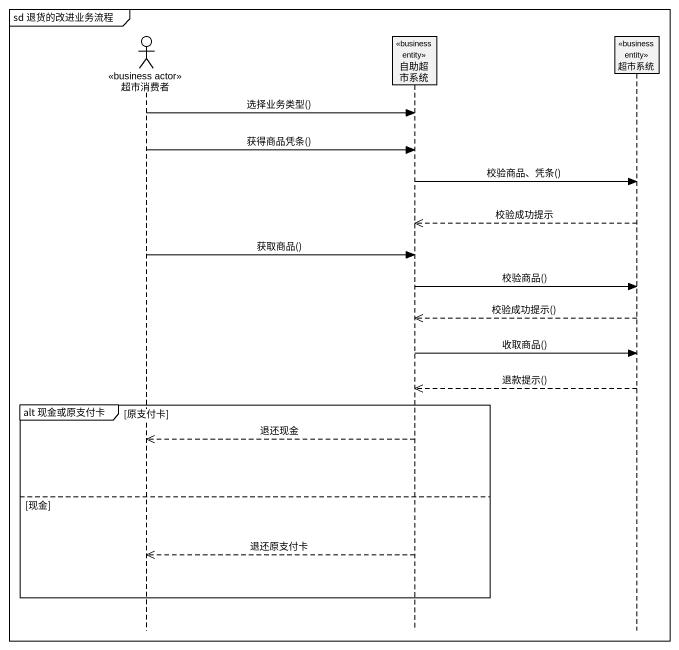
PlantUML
@startuml
mainframe sd 退货的改进业务流程
hide footbox
actor 超市消费者 <<business actor>>
participant 自助超市系统 <<business entity>>
participant 超市系统 <<business entity>>

超市消费者 -> 自助超市系统 : 选择业务类型()
超市消费者 -> 自助超市系统 : 获得商品凭条()
自助超市系统 -> 超市系统 : 校验商品、凭条()
超市系统 -->> 自助超市系统 : 校验成功提示
超市消费者 -> 自助超市系统 : 获取商品()
自助超市系统 -> 超市系统 : 校验商品()
超市系统 -->> 自助超市系统 : 校验成功提示()
自助超市系统 -> 超市系统 : 收取商品()
超市系统 -->> 自助超市系统 : 退款提示()
group alt 现金或原支付卡 [原支付卡]
  自助超市系统 -->> 超市消费者 : 退还现金
else 现金
  自助超市系统 -->> 超市消费者 : 退还原支付卡
end
@enduml
